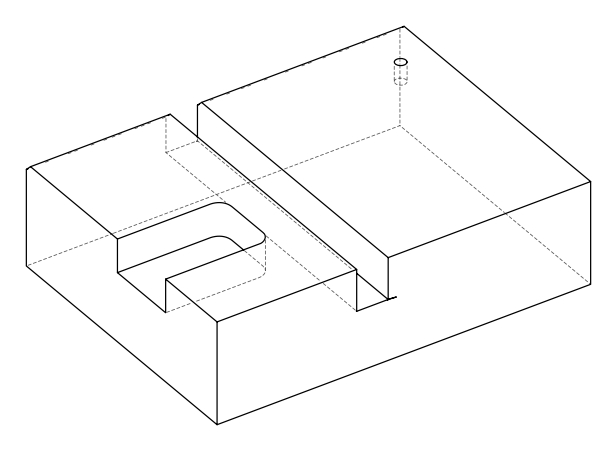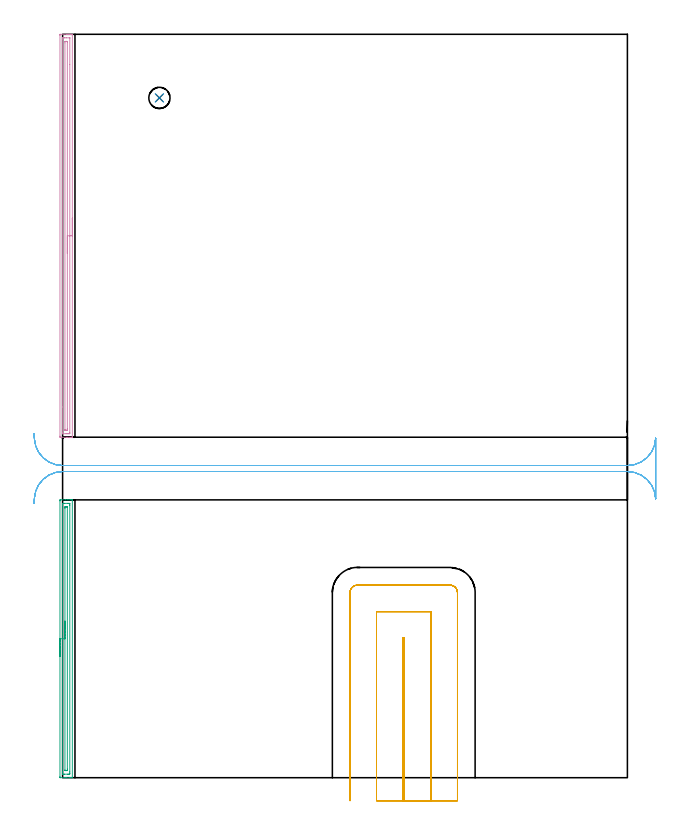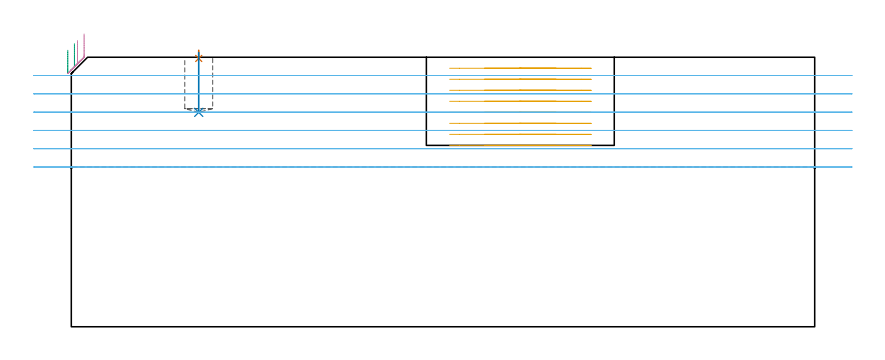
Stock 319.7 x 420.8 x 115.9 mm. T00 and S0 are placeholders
(PLAN: 6 operations, 4 tool changes, 33.2 min)
(1 SPOT_DRILL | STEP1POCKET | NXT0321_9005460120000 | 0.03 min | 1 mm3)
(2 DRILL_BLIND_HOLE_INTO_CENTER | STEP1POCKET | NXT0301_128 | 0.1 min | 2548 mm3)
(3 AREA_MILL | FG_CHAMFER_SURFACE | UGT0205_001 | 3.96 min | 3963 mm3)
(4 AREA_MILL_1 | FG_CHAMFER_SURFACE_1 | UGT0205_001 | 5.66 min | 5701 mm3)
(5 MILL_SLOT | SLOT_PARTIAL_RECTANGULAR | UGT0201_094 | Follow Part, ap 5, ae 75% | 13.98 min | 361197 mm3)
(6 MILL_RECTANGULAR_SLOT | SLOT_RECTANGULAR | UGT0201_004 | Follow Part, ap 8, ae 75% | 9.43 min | 534084 mm3)
(TOOL NXT0321_9005460120000 | NC Spot Drill, 142deg, 12mm, Carbide, Uncoated | D12 PA142 FL30 Z2)
(TOOL NXT0301_128 | Carbide Drill 12mm [861.1-1200-036A1-GP GC34] | D12 PA150 FL37.4 Z2)
(TOOL UGT0205_001 | Chamfer Mill 20 x 3 x 45 deg. | D20 FL50 Z2)
(TOOL UGT0201_094 | End mill 20 mm | D20 FL38 Z4)
(TOOL UGT0201_004 | End Mill 32 mm | D32 FL53 Z6)
(OP 1 SPOT_DRILL)
G17 G21 G94 G90
T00 M6
G54
G17 G0 G90 X54.8 Y384.8 S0 M3
G43 Z125.9 H0
G94 G81 G98 Z115.384 F250. R118.9
G80
M5
M2
(OP 2 DRILL_BLIND_HOLE_INTO_CENTER)
G17 G21 G94 G90
T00 M6
G54
G17 G0 G90 X54.8 Y384.8 S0 M3
G43 Z125.9 H1
G94 G81 G98 Z92.2 F250. R117.9
G80
M5
M2
(OP 3 AREA_MILL)
G17 G21 G94 G90
T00 M6
G54
G17 G0 G90 X-1.5 Y68.65 S1061 M3
G43 Z125.9 H0
Z118.9
G94 G1 Y68.688 Z118.028 F250.
Y68.802 Z117.164
Y68.991 Z116.312
Y69.253 Z115.48
Y69.587 Z114.674
Y69.99 Z113.9
Y70.458 Z113.164
Y70.99 Z112.472
Y71.579 Z111.829
Y72.222 Z111.24
Y72.914 Z110.709
Y73.65 Z110.24
Y74.424 Z109.837
Y75.23 Z109.503
Y76.062 Z109.241
Y76.913 Z109.052
Y77.778 Z108.938
Y78.65 Z108.9
X-1.499 Y156.701 Z108.901
X-1.496 Y157.125 Z108.902
X-1.491 Y157.29 Z108.905
X-1.078 Y157.3 Z109.319
X1.56 Z111.955
X3.017 Z113.414
X4.198 Z114.593
X4.803 Z115.202
X5.078 Z115.477
X5.211 Y157.299 Z115.61
X5.494 Y157.29 Z115.893
X5.5 Y157.147 Z115.9
Y0.153
X5.494 Y0.01 Z115.893
X5.21 Y0. Z115.609
X4.803 Z115.202
X4.198 Z114.593
X2.138 Z112.535
X1.56 Z111.955
X0.97 Z111.365
X-1.078 Y0.001 Z109.319
X-1.302 Y0.004 Z109.095
X-1.491 Y0.01 Z108.905
X-1.496 Y0.175 Z108.902
X-1.499 Y0.599 Z108.901
X-1.5 Y78.65 Z108.9
X-0.086 Z110.314
Y154.025
X-0.083 Y154.8 Z110.317
X-0.081 Y154.917 Z110.319
X-0.068 Y155.29 Z110.332
X0.306 Y155.297 Z110.706
X0.681 Y155.299 Z111.081
X1.183 Y155.3 Z111.583
X2.941 Z113.341
X3.319 Y155.299 Z113.719
X3.824 Y155.296 Z114.224
X4.003 Y155.29 Z114.403
X4.079 Y155.264 Z114.479
X4.084 Y155.033 Z114.484
X4.085 Y154.917 Z114.485
X4.086 Y154.139 Z114.486
Y3.275
X4.083 Y2.5 Z114.483
X4.081 Y2.383 Z114.481
X4.068 Y2.01 Z114.468
X3.694 Y2.003 Z114.094
X3.319 Y2.001 Z113.719
X2.817 Y2. Z113.217
X1.059 Z111.459
X0.681 Y2.001 Z111.081
X0.176 Y2.004 Z110.576
X-0.003 Y2.01 Z110.397
X-0.079 Y2.036 Z110.321
X-0.084 Y2.267 Z110.316
X-0.085 Y2.383 Z110.315
X-0.086 Y3.161 Z110.314
Y78.65
X1.328 Z111.728
X1.329 Y152.475 Z111.729
X1.334 Y153.133 Z111.734
X1.335 Y153.248 Z111.735
X1.346 Y153.29 Z111.746
X1.399 Y153.296 Z111.799
X1.56 Y153.298 Z111.96
X2.275 Y153.3 Z112.675
X2.44 Y153.299 Z112.84
X2.604 Y153.294 Z113.004
X2.65 Y153.29 Z113.05
X2.665 Y153.285 Z113.065
X2.667 Y153.272 Z113.067
X2.67 Y153.211 Z113.07
X2.671 Y153.133 Z113.071
Y152.898
Y4.825
X2.666 Y4.167 Z113.066
X2.664 Y4.052 Z113.064
X2.654 Y4.009 Z113.054
X2.601 Y4.004 Z113.001
X2.44 Y4.002 Z112.84
X1.725 Y4. Z112.125
X1.56 Y4.001 Z111.96
X1.396 Y4.006 Z111.796
X1.35 Y4.01 Z111.75
X1.335 Y4.015 Z111.735
X1.333 Y4.028 Z111.733
X1.33 Y4.089 Z111.73
X1.329 Y4.167 Z111.729
Y4.402
X1.328 Y78.65 Z111.728
Y79.522 Z111.767
Y80.386 Z111.88
Y81.238 Z112.069
Y82.07 Z112.332
Y82.876 Z112.665
Y83.65 Z113.068
Y84.386 Z113.537
Y85.078 Z114.068
Y85.721 Z114.657
Y86.31 Z115.301
Y86.842 Z115.993
Y87.31 Z116.728
Y87.713 Z117.502
Y88.047 Z118.308
Y88.309 Z119.14
Y88.498 Z119.992
Y88.612 Z120.857
Y88.65 Z121.728
G0 Z125.9
M5
M2
(OP 4 AREA_MILL_1)
G17 G21 G94 G90
T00 M6
G54
G17 G0 G90 X5.5 Y316.75 S1061 M3
G43 Z125.9 H0
G94 G1 Y316.712 Z125.028 F250.
Y316.598 Z124.163
Y316.409 Z123.312
Y316.147 Z122.48
Y315.813 Z121.674
Y315.41 Z120.9
Y314.942 Z120.164
Y314.41 Z119.472
Y313.821 Z118.829
Y313.178 Z118.239
Y312.486 Z117.708
Y311.75 Z117.24
Y310.976 Z116.837
Y310.17 Z116.503
Y309.338 Z116.241
Y308.486 Z116.052
Y307.622 Z115.938
Y306.75 Z115.9
Y192.869
X5.494 Y192.71 Z115.893
X5.18 Y192.7 Z115.58
X4.864 Z115.264
X4.198 Z114.593
X2.986 Z113.383
X2.44 Z112.834
X-1.078 Y192.701 Z109.319
X-1.302 Y192.704 Z109.095
X-1.492 Y192.71 Z108.905
X-1.496 Y192.891 Z108.902
X-1.499 Y193.316 Z108.901
Y420.184
X-1.496 Y420.609 Z108.902
X-1.492 Y420.79 Z108.905
X-1.078 Y420.8 Z109.319
X2.44 Z112.834
X2.986 Z113.383
X3.319 Z113.715
X3.866 Z114.262
X4.198 Z114.593
X5.181 Z115.58
X5.494 Y420.79 Z115.893
X5.5 Y420.631 Z115.9
Y306.75
X4.086 Z114.486
X4.085 Y195.217 Z114.485
X4.084 Y195.102 Z114.484
X4.079 Y194.722 Z114.479
X3.708 Y194.707 Z114.108
X3.319 Y194.702 Z113.719
X2.835 Y194.7 Z113.235
X1.956 Z112.356
X0.197 Z110.597
X-0.002 Y194.702 Z110.398
X-0.033 Y194.704 Z110.367
X-0.064 Y194.71 Z110.336
X-0.079 Y194.716 Z110.321
X-0.08 Y194.74 Z110.32
X-0.085 Y194.987 Z110.315
X-0.086 Y209.725 Z110.314
X-0.085 Y418.283 Z110.315
X-0.084 Y418.398 Z110.316
X-0.079 Y418.778 Z110.321
X0.292 Y418.793 Z110.692
X0.681 Y418.798 Z111.081
X1.165 Y418.8 Z111.565
X2.044 Z112.444
X3.803 Z114.203
X4.002 Y418.798 Z114.402
X4.033 Y418.796 Z114.433
X4.064 Y418.79 Z114.464
X4.079 Y418.784 Z114.479
X4.08 Y418.76 Z114.48
X4.085 Y418.513 Z114.485
X4.086 Y403.761 Z114.486
Y306.75
X2.671 Z113.071
Y197.546
X2.669 Y196.888 Z113.069
X2.667 Y196.771 Z113.067
X2.665 Y196.72 Z113.065
X2.617 Y196.708 Z113.017
X2.44 Y196.704 Z112.84
X1.745 Y196.701 Z112.145
X1.56 Y196.704 Z111.96
X1.375 Y196.71 Z111.775
X1.335 Y196.715 Z111.735
X1.332 Y196.748 Z111.732
X1.33 Y196.81 Z111.73
X1.329 Y196.888 Z111.729
Y197.124
Y415.954
X1.331 Y416.612 Z111.731
X1.333 Y416.729 Z111.733
X1.335 Y416.78 Z111.735
X1.383 Y416.792 Z111.783
X1.56 Y416.796 Z111.96
X2.255 Y416.799 Z112.655
X2.44 Y416.796 Z112.84
X2.625 Y416.79 Z113.025
X2.665 Y416.785 Z113.065
X2.668 Y416.752 Z113.068
X2.67 Y416.69 Z113.07
X2.671 Y416.612 Z113.071
Y416.376
Y306.75
Y305.878 Z113.11
Y305.013 Z113.223
Y304.162 Z113.412
Y303.33 Z113.675
Y302.524 Z114.008
Y301.75 Z114.411
Y301.014 Z114.88
Y300.322 Z115.411
Y299.679 Z116.
Y299.09 Z116.644
Y298.558 Z117.336
Y298.09 Z118.071
Y297.687 Z118.845
Y297.353 Z119.651
Y297.091 Z120.483
Y296.902 Z121.335
Y296.788 Z122.2
Y296.75 Z123.071
G0 Z125.9
M5
M2
(OP 5 MILL_SLOT)
G17 G21 G94 G90
T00 M6
G54
G17 G0 G90 X193.5 Y-13. S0 M3
G43 Z125.9 H0
Z111.162
G94 G1 Y-10. F250.
Y79. F500.
X192.7
Y-10.
Y-13. F250.
X208.5
Y-10.
Y94. F500.
X177.7
Y-10.
Y-13. F250.
X223.5
Y-10.
Y104.8 F500.
G3 X219.3 Y109. R4.2
G1 X166.9
G3 X162.7 Y104.8 R4.2
G1 Y-10.
Y-13. F250.
G0 X193.5 Z106.425
G1 Y-10.
Y79. F500.
X192.7
Y-10.
Y-13. F250.
X208.5
Y-10.
Y94. F500.
X177.7
Y-10.
Y-13. F250.
X223.5
Y-10.
Y104.8 F500.
G3 X219.3 Y109. R4.2
G1 X166.9
G3 X162.7 Y104.8 R4.2
G1 Y-10.
Y-13. F250.
G0 X193.5 Z101.687
G1 Y-10.
Y79. F500.
X192.7
Y-10.
Y-13. F250.
X208.5
Y-10.
Y94. F500.
X177.7
Y-10.
Y-13. F250.
X223.5
Y-10.
Y104.8 F500.
G3 X219.3 Y109. R4.2
G1 X166.9
G3 X162.7 Y104.8 R4.2
G1 Y-10.
Y-13. F250.
G0 X193.5 Z96.95
G1 Y-10.
Y79. F500.
X192.7
Y-10.
Y-13. F250.
X208.5
Y-10.
Y94. F500.
X177.7
Y-10.
Y-13. F250.
X223.5
Y-10.
Y104.8 F500.
G3 X219.3 Y109. R4.2
G1 X166.9
G3 X162.7 Y104.8 R4.2
G1 Y-10.
Y-13. F250.
G0 X193.5 Z92.212
G1 Y-10.
Y79. F500.
X192.7
Y-10.
Y-13. F250.
X208.5
Y-10.
Y94. F500.
X177.7
Y-10.
Y-13. F250.
X223.5
Y-10.
Y104.8 F500.
G3 X219.3 Y109. R4.2
G1 X166.9
G3 X162.7 Y104.8 R4.2
G1 Y-10.
Y-13. F250.
G0 X193.5 Z87.475
G1 Y-10.
Y79. F500.
X192.7
Y-10.
Y-13. F250.
X208.5
Y-10.
Y94. F500.
X177.7
Y-10.
Y-13. F250.
X223.5
Y-10.
Y104.8 F500.
G3 X219.3 Y109. R4.2
G1 X166.9
G3 X162.7 Y104.8 R4.2
G1 Y-10.
Y-13. F250.
G0 X193.5 Z82.737
G1 Y-10.
Y79. F500.
X192.7
Y-10.
Y-13. F250.
X208.5
Y-10.
Y94. F500.
X177.7
Y-10.
Y-13. F250.
X223.5
Y-10.
Y104.8 F500.
G3 X219.3 Y109. R4.2
G1 X166.9
G3 X162.7 Y104.8 R4.2
G1 Y-10.
Y-13. F250.
G0 X193.5 Z78.
G1 Y-10.
Y79. F500.
X192.7
Y-10.
Y-13. F250.
X208.5
Y-10.
Y94. F500.
X177.7
Y-10.
Y-13. F250.
X223.5
Y-10.
Y104.8 F500.
G3 X219.3 Y109. R4.2
G1 X166.9
G3 X162.7 Y104.8 R4.2
G1 Y-10.
Y-13. F250.
G0 Z125.9
M5
M2
(OP 6 MILL_RECTANGULAR_SLOT)
G17 G21 G94 G90
T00 M6
G54
G17 G0 G90 X-16.154 Y155.285 S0 M3
G43 Z125.9 H0
Z108.033
G94 G1 X-15.97 Y158.279 F250.
G2 X0. Y173.3 R16. F500.
G1 X319.7
G2 X335.69 Y157.866 R16.
G1 X335.7
Y192.134
X335.69
G2 X319.7 Y176.7 R16.
G1 X0.
G2 X-15.97 Y191.721 R16.
G1 X-16.154 Y194.715 F250.
G0 Y155.285 Z100.167
G1 X-15.97 Y158.279
G2 X0. Y173.3 R16. F500.
G1 X319.7
G2 X335.69 Y157.866 R16.
G1 X335.7
Y192.134
X335.69
G2 X319.7 Y176.7 R16.
G1 X0.
G2 X-15.97 Y191.721 R16.
G1 X-16.154 Y194.715 F250.
G0 Y155.285 Z92.3
G1 X-15.97 Y158.279
G2 X0. Y173.3 R16. F500.
G1 X319.7
G2 X335.69 Y157.866 R16.
G1 X335.7
Y192.134
X335.69
G2 X319.7 Y176.7 R16.
G1 X0.
G2 X-15.97 Y191.721 R16.
G1 X-16.154 Y194.715 F250.
G0 Y155.285 Z84.433
G1 X-15.97 Y158.279
G2 X0. Y173.3 R16. F500.
G1 X319.7
G2 X335.69 Y157.866 R16.
G1 X335.7
Y192.134
X335.69
G2 X319.7 Y176.7 R16.
G1 X0.
G2 X-15.97 Y191.721 R16.
G1 X-16.154 Y194.715 F250.
G0 Y155.285 Z76.567
G1 X-15.97 Y158.279
G2 X0. Y173.3 R16. F500.
G1 X319.7
G2 X335.69 Y157.866 R16.
G1 X335.7
Y192.134
X335.69
G2 X319.7 Y176.7 R16.
G1 X0.
G2 X-15.97 Y191.721 R16.
G1 X-16.154 Y194.715 F250.
G0 Y155.285 Z68.7
G1 X-15.97 Y158.279
G2 X0. Y173.3 R16. F500.
G1 X319.7
G2 X335.69 Y157.866 R16.
G1 X335.7
Y192.134
X335.69
G2 X319.7 Y176.7 R16.
G1 X0.
G2 X-15.97 Y191.721 R16.
G1 X-16.154 Y194.715 F250.
G0 Z125.9
M5
M2
